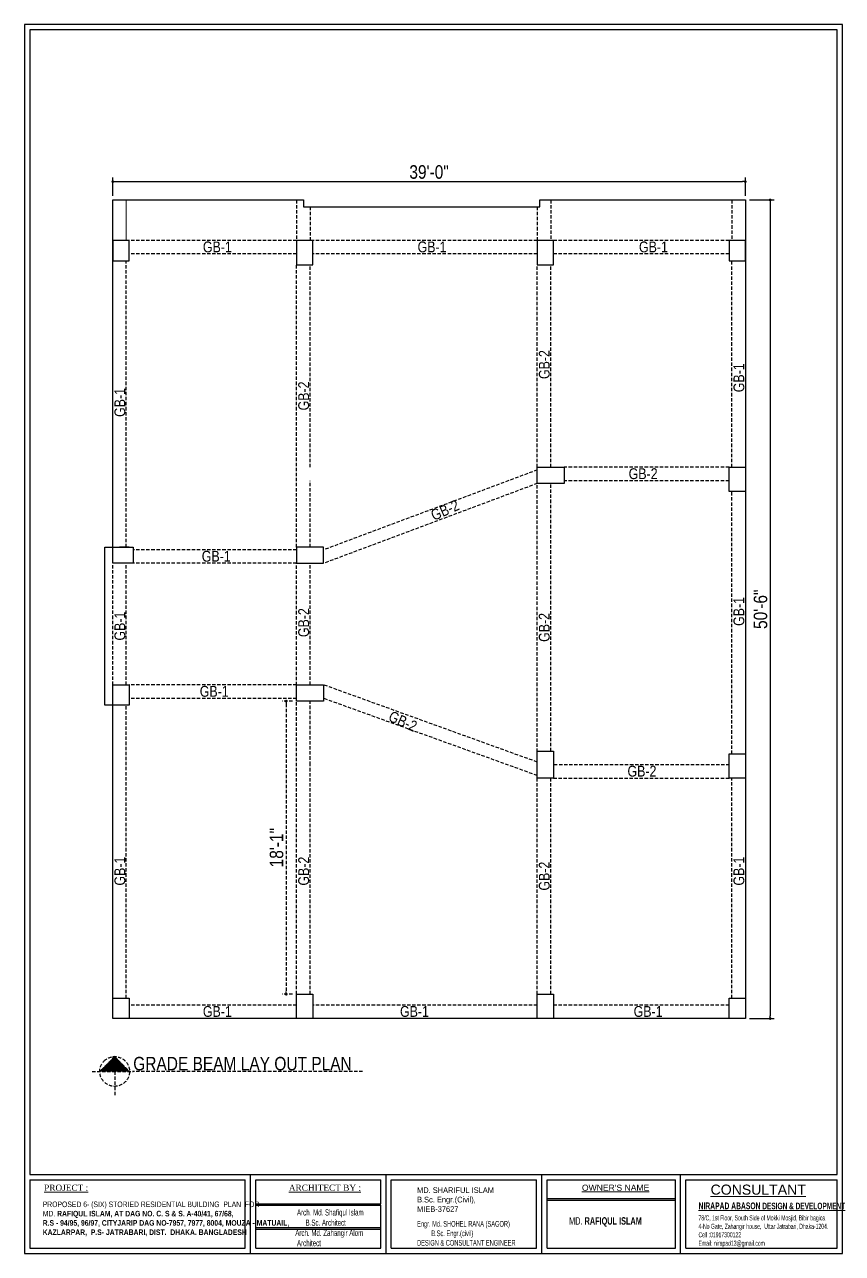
# Model space of a CAD drawing. Header units: inches. Extents: x -159432 to -126829, y -44881 to -40109.
# Drawn here: x -141133 to -140528, y -42587 to -41677 of the extents above; entities that cross this region are included whole.
import ezdxf

# ---------------------------------------------------------------- set-up
doc = ezdxf.new("R2010")
doc.units = ezdxf.units.IN
doc.header["$LTSCALE"] = 10
doc.header["$MEASUREMENT"] = 0
doc.header["$PDMODE"] = 34
doc.linetypes.add('HIDDEN', pattern=[0.375, 0.25, -0.125])
doc.linetypes.add('Solid', pattern=[0])
doc.layers.get('0').update_dxf_attribs({"color": 140, "lineweight": 25})
doc.layers.get('Defpoints').update_dxf_attribs({"lineweight": 25})
for name, color, linetype, lineweight in [('COLUM', 10, 'Continuous', 25), ('DIM', 6, 'Continuous', 25), ('H', 8, 'Continuous', 15), ('hatch', 141, 'Continuous', 30), ('HIDDEN', 7, 'HIDDEN', 25), ('Layer1', 25, 'HIDDEN', 25), ('Layout3', 222, 'HIDDEN', 30), ('line', 134, 'Continuous', 30), ('TEXT', 6, 'Continuous', 25), ('TEXT 02', 7, 'Continuous', 9), ('wall', 7, 'Continuous', 25)]:
    doc.layers.add(name, color=color, linetype=linetype, lineweight=lineweight)
doc.styles.add('222', font='arial.ttf')
doc.styles.add('AR8', font='swisscl.ttf', dxfattribs={"height": 10})
doc.styles.add('AREAL', font='arial.ttf')
doc.styles.add('arn', font='ARIALN.TTF')
doc.styles.add('KABIR', font='tahoma.ttf', dxfattribs={"height": 7})
doc.styles.add('RT', font='romantic.ttf')
doc.styles.add('style1', font='micross.ttf', dxfattribs={"height": 18})
doc.dimstyles.new('DIM', dxfattribs={"dimtxt": 10, "dimasz": 2, "dimexe": 3, "dimexo": 3, "dimgap": 2, "dimtad": 1, "dimdec": 1, "dimzin": 1, "dimdsep": 46, "dimlunit": 4, "dimtxsty": 'arn', "dimblk": 'DOT', "dimcen": 0.09, "dimclrd": 256, "dimclre": 256, "dimclrt": 256, "dimaunit": 1, "dimadec": 0, "dimazin": 0, "dimtfac": 1, "dimtdec": 1, "dimtix": 1, "dimtmove": 2, "dimatfit": 3, "dimldrblk": 'OPEN30', "dimfxl": 10, "dimtolj": 1, "dimtzin": 0, "dimlwd": -1, "dimlwe": -1, "dimarcsym": 0})

# ---------------------------------------------------------------- blocks, each defined once
blk = doc.blocks.new('_Dot')
at = {"color": 0, "linetype": 'ByBlock', "lineweight": -2}
blk.add_line((-0.5, 0), (-1, 0), dxfattribs=at)
at = {"color": 0, "linetype": 'ByBlock', "const_width": 0.5}
blk.add_lwpolyline([(-0.25, 0, 1), (0.25, 0, 1)], format="xyb", close=True, dxfattribs=at)
blk = doc.blocks.new('*D174')
at = {"layer": 'Defpoints', "color": 0}
for p in [(-140600.01, -41806.83), (-140600.01, -42412.83), (-140581.67, -42412.83)]:
    blk.add_point(p, dxfattribs=at)
at = {"layer": 'DIM'}
for p, q in [((-140597.01, -41806.83), (-140578.67, -41806.83)), ((-140581.67, -41808.83), (-140581.67, -42410.83)), ((-140597.01, -42412.83), (-140578.67, -42412.83))]:
    blk.add_line(p, q, dxfattribs=at)
at = {"layer": 'DIM', "xscale": 2, "yscale": 2, "zscale": 2}
for p, rotation in [((-140581.67, -41806.83), 90), ((-140581.67, -42412.83), 270)]:
    blk.add_blockref('_Dot', p, dxfattribs=dict(at, rotation=rotation))
at = {"layer": 'DIM', "insert": (-140588.77, -42109.83), "char_height": 10, "attachment_point": 5, "rotation": 90, "style": 'arn'}
blk.add_mtext('\\A1;50\'-6"', dxfattribs=at)
blk = doc.blocks.new('_Open30')
at = {"color": 0, "linetype": 'ByBlock', "lineweight": -2}
for p, q in [((-1, 0.27), (0, 0)), ((0, 0), (-1, -0.27)), ((0, 0), (-1, 0))]:
    blk.add_line(p, q, dxfattribs=at)
blk = doc.blocks.new('*D175')
at = {"layer": 'Defpoints', "color": 0}
for p in [(-140600.01, -41793.28), (-141068.01, -41806.83), (-140600.01, -41806.83)]:
    blk.add_point(p, dxfattribs=at)
at = {"layer": 'DIM'}
for p, q in [((-141068.01, -41803.83), (-141068.01, -41790.28)), ((-141066.01, -41793.28), (-140602.01, -41793.28)), ((-140600.01, -41803.83), (-140600.01, -41790.28))]:
    blk.add_line(p, q, dxfattribs=at)
at = {"layer": 'DIM', "xscale": 2, "yscale": 2, "zscale": 2, "rotation": 180}
blk.add_blockref('_Dot', (-141068.01, -41793.28), dxfattribs=at)
at = {"layer": 'DIM', "xscale": 2, "yscale": 2, "zscale": 2}
blk.add_blockref('_Dot', (-140600.01, -41793.28), dxfattribs=at)
at = {"layer": 'DIM', "insert": (-140834.01, -41786.17), "char_height": 10, "attachment_point": 5, "style": 'arn'}
blk.add_mtext('\\A1;39\'-0"', dxfattribs=at)
blk = doc.blocks.new('*D493')
at = {"layer": 'Defpoints', "color": 0}
for p in [(-140932.01, -42177.83), (-140939.7, -42394.83), (-140932.01, -42394.83)]:
    blk.add_point(p, dxfattribs=at)
at = {"layer": 'Layout3'}
for p, q in [((-140935.01, -42177.83), (-140942.7, -42177.83)), ((-140939.7, -42179.83), (-140939.7, -42392.83)), ((-140935.01, -42394.83), (-140942.7, -42394.83))]:
    blk.add_line(p, q, dxfattribs=at)
at = {"layer": 'Layout3', "xscale": 2, "yscale": 2, "zscale": 2}
for p, rotation in [((-140939.7, -42177.83), 90), ((-140939.7, -42394.83), 270)]:
    blk.add_blockref('_Dot', p, dxfattribs=dict(at, rotation=rotation))
at = {"layer": 'Layout3', "insert": (-140946.81, -42286.33), "char_height": 10, "attachment_point": 5, "rotation": 90, "style": 'arn'}
blk.add_mtext('\\A1;18\'-1"', dxfattribs=at)

msp = doc.modelspace()

# ---------------------------------------------------------------- hatches: boundary and pattern name
at = {"layer": 'hatch', "lineweight": 30}
h = msp.add_hatch(dxfattribs=at)
h.set_pattern_fill('ANSI31', color=256, scale=4.330564, angle=225, style=0)
h.set_pattern_definition([(270, (-150959.99397, -42451.8673), (0.541320458, -6e-16), [])])
h.paths.add_polyline_path([(-141066.62684, -42441.00501), (-141077.63575, -42452.01392), (-141055.61793, -42452.01392)])
h.paths.add_polyline_path([(-141071.04421, -42452.09882), (-141062.15073, -42452.09882), (-141062.15073, -42443.59128), (-141071.04421, -42443.59128)], flags=9)

# ---------------------------------------------------------------- linework, layer by layer
at = {"layer": 'COLUM'}
for points in [[(-141056.00961, -41851.82783), (-141056.00961, -41836.82783), (-141068.00961, -41836.82783), (-141068.00961, -41851.82783), (-141056.00961, -41851.82783)], [(-140920.00961, -41854.82783), (-140920.00961, -41836.82783), (-140932.00961, -41836.82783), (-140932.00961, -41854.82783), (-140920.00961, -41854.82783)], [(-140742.00619, -41854.82783), (-140742.00619, -41836.82783), (-140754.00619, -41836.82783), (-140754.00619, -41854.82783), (-140742.00619, -41854.82783)], [(-140600.00961, -41851.82783), (-140600.00961, -41836.82783), (-140612.00961, -41836.82783), (-140612.00961, -41851.82783), (-140600.00961, -41851.82783)], [(-140734.00961, -42004.71524), (-140734.00961, -42016.71524), (-140754.00961, -42016.71524), (-140754.00961, -42004.71524), (-140734.00961, -42004.71524)], [(-140600.00961, -42004.71524), (-140600.00961, -42022.71524), (-140612.00961, -42022.71524), (-140612.00961, -42004.71524), (-140600.00961, -42004.71524)], [(-141053.00961, -42063.82783), (-141053.00961, -42075.82783), (-141068.00961, -42075.82783), (-141068.00961, -42063.82783), (-141053.00961, -42063.82783)], [(-140912.00961, -42075.82783), (-140912.00961, -42063.82783), (-140932.00961, -42063.82783), (-140932.00961, -42075.82783), (-140912.00961, -42075.82783)], [(-141056.00961, -42165.82783), (-141056.00961, -42180.82783), (-141068.00961, -42180.82783), (-141068.00961, -42165.82783), (-141056.00961, -42165.82783)], [(-140912.00961, -42165.82783), (-140912.00961, -42177.82783), (-140932.00961, -42177.82783), (-140932.00961, -42165.82783), (-140912.00961, -42165.82783)], [(-140754.00961, -42214.94042), (-140742.00961, -42214.94042), (-140742.00961, -42234.94042), (-140754.00961, -42234.94042), (-140754.00961, -42214.94042)], [(-140600.00961, -42216.94042), (-140600.00961, -42234.94042), (-140612.00961, -42234.94042), (-140612.00961, -42216.94042), (-140600.00961, -42216.94042)], [(-141056.00961, -42397.82783), (-141056.00961, -42412.82783), (-141068.00961, -42412.82783), (-141068.00961, -42397.82783), (-141056.00961, -42397.82783)], [(-140920.00961, -42394.82783), (-140920.00961, -42412.82783), (-140932.00961, -42412.82783), (-140932.00961, -42394.82783), (-140920.00961, -42394.82783)], [(-140754.00961, -42394.82783), (-140742.00961, -42394.82783), (-140742.00961, -42412.82783), (-140754.00961, -42412.82783), (-140754.00961, -42394.82783)], [(-140600.00961, -42397.82784), (-140600.00961, -42412.82784), (-140612.00961, -42412.82784), (-140612.00961, -42397.82784), (-140600.00961, -42397.82784)]]:
    msp.add_lwpolyline(points, dxfattribs=at)
at = {"layer": 'H'}
for p, q in [((-141058.00961, -41806.82783), (-141058.00961, -41836.82783)), ((-141068.00961, -42063.82783), (-141068.00961, -41851.82783)), ((-140600.00961, -42004.71524), (-140600.00961, -41851.82783)), ((-140600.00961, -42216.94042), (-140600.00961, -42022.71524)), ((-141068.00961, -42397.82783), (-141068.00961, -42180.82783)), ((-140600.00961, -42397.82784), (-140600.00961, -42234.94042)), ((-140932.00961, -42412.82783), (-141056.00961, -42412.82783))]:
    msp.add_line(p, q, dxfattribs=at)
at = {"layer": 'HIDDEN'}
for p, q in [((-140932.00961, -41806.82783), (-140932.00961, -41836.82783)), ((-140744.00619, -41806.82783), (-140744.00619, -41836.82783)), ((-140610.00961, -41806.82783), (-140610.00961, -41836.82783)), ((-140922.00961, -41811.82783), (-140922.00961, -41836.82783)), ((-140754.00619, -41811.82783), (-140754.00619, -41836.82783)), ((-140932.00961, -41836.82783), (-141056.00961, -41836.82783)), ((-140754.00619, -41836.82783), (-140920.00961, -41836.82783)), ((-140612.00961, -41836.82783), (-140742.00619, -41836.82783)), ((-140932.00961, -41846.82783), (-141056.00961, -41846.82783)), ((-140754.00619, -41846.82783), (-140920.00961, -41846.82783)), ((-140612.00961, -41846.82783), (-140742.00619, -41846.82783)), ((-141058.00961, -42063.82783), (-141058.00961, -41851.82783)), ((-140932.00961, -42063.82783), (-140932.00961, -41854.82783)), ((-140922.00961, -42004.71524), (-140922.00961, -41854.82783)), ((-140754.00619, -42004.71524), (-140754.00619, -41854.82783)), ((-140744.00619, -42004.71524), (-140744.00619, -41854.82783)), ((-140610.00961, -42004.71524), (-140610.00961, -41851.82783)), ((-140754.00619, -42006.71524), (-140912.00961, -42065.82783)), ((-140612.00961, -42004.71524), (-140734.00961, -42004.71524)), ((-140922.00961, -42063.82783), (-140922.00961, -42014.71524)), ((-140754.00961, -42016.71524), (-140912.00961, -42075.82783)), ((-140754.00619, -42215.42278), (-140754.00619, -42016.71524)), ((-140744.00619, -42214.94042), (-140744.00619, -42016.71524)), ((-140612.00961, -42014.71524), (-140734.00961, -42014.71524)), ((-140610.00961, -42216.94042), (-140610.00961, -42022.71524)), ((-140932.00961, -42065.82783), (-141053.00961, -42065.82783)), ((-141068.00961, -42165.82783), (-141068.00961, -42075.82783)), ((-141058.00961, -42165.82783), (-141058.00961, -42075.82783)), ((-140932.00961, -42075.82783), (-141053.00961, -42075.82783)), ((-140932.00961, -42166.09218), (-140932.00961, -42075.82783)), ((-140922.00961, -42165.82783), (-140922.00961, -42075.82783)), ((-140932.00961, -42165.82783), (-141056.00961, -42165.82783)), ((-140754.00961, -42222.94042), (-140912.00961, -42165.82783)), ((-141058.00961, -42397.82783), (-141058.00961, -42180.82783)), ((-140932.00961, -42175.82783), (-141056.00961, -42175.82783)), ((-140932.00961, -42394.82783), (-140932.00961, -42177.82783)), ((-140922.00961, -42224.94042), (-140922.00961, -42177.82783)), ((-140754.00619, -42232.94042), (-140912.00961, -42175.82783)), ((-140922.00961, -42394.82783), (-140922.00961, -42224.94042)), ((-140611.63357, -42224.94042), (-140742.00961, -42224.94042)), ((-140754.00619, -42394.82783), (-140754.00619, -42234.94042)), ((-140744.00619, -42394.82783), (-140744.00619, -42234.94042)), ((-140742.00961, -42234.94042), (-140612.00961, -42234.94042)), ((-140610.00961, -42397.82784), (-140610.00961, -42234.94042)), ((-140932.00961, -42402.82783), (-141056.00961, -42402.82783)), ((-140754.00619, -42402.82783), (-140920.00961, -42402.82783)), ((-140612.00961, -42402.82783), (-140742.00961, -42402.82783)), ((-140612.00961, -42412.82783), (-140920.00961, -42412.82783))]:
    msp.add_line(p, q, dxfattribs=at)
at = {"layer": 'Layer1', "lineweight": 30}
for p, q in [((-141066.62684, -42441.00501), (-141077.63575, -42452.01392)), ((-141066.62684, -42441.00501), (-141055.61793, -42452.01392)), ((-141083.36829, -42452.01392), (-141053.00581, -42452.01392)), ((-141066.62684, -42452.01392), (-141066.62684, -42470.42839)), ((-140883.21637, -42452.01392), (-141053.45264, -42452.01392))]:
    msp.add_line(p, q, dxfattribs=at)
msp.add_ellipse((-141066.62684, -42452.01392), major_axis=(-7.78448, -7.78448), ratio=1, start_param=4.71238898, end_param=10.995574288, dxfattribs=at)
at = {"layer": 'line'}
for p, q in [((-141129.30155, -42528.20255), (-140532.18141, -42528.20255)), ((-140966.21964, -42586.72247), (-140966.21964, -42528.20255)), ((-140865.75765, -42586.72247), (-140865.75765, -42528.20255)), ((-140750.61844, -42586.72247), (-140750.61844, -42528.20255)), ((-140647.96209, -42586.72247), (-140647.96209, -42528.20255)), ((-141129.30155, -42532.31651), (-140970.19737, -42532.31651)), ((-140970.19737, -42582.74474), (-140970.19737, -42532.31651)), ((-140962.24191, -42549.98253), (-140962.24191, -42532.31651)), ((-140962.24191, -42532.31651), (-140869.60937, -42532.31651)), ((-140940.9763, -42532.31651), (-140869.60937, -42532.31651)), ((-140869.60937, -42549.98253), (-140869.60937, -42532.31651)), ((-140862.01471, -42560.40798), (-140862.01471, -42532.31651)), ((-140862.01471, -42532.31651), (-140754.52426, -42532.31651)), ((-140754.52426, -42561.54447), (-140754.52426, -42532.31651)), ((-140746.71261, -42560.40798), (-140746.71261, -42532.31651)), ((-140746.71261, -42532.31651), (-140651.65092, -42532.31651)), ((-140651.65092, -42582.74474), (-140651.65092, -42532.31651)), ((-140644.05627, -42532.31651), (-140532.18141, -42532.31651)), ((-140644.05626, -42582.74474), (-140644.05627, -42532.31651)), ((-140746.71261, -42546.14953), (-140651.65092, -42546.14953)), ((-140746.71261, -42547.28603), (-140651.65092, -42547.28603)), ((-140962.24191, -42549.98253), (-140869.60937, -42549.98253)), ((-140962.24191, -42582.74474), (-140962.24191, -42551.11902)), ((-140962.24191, -42551.11902), (-140869.60937, -42551.11902)), ((-140869.60937, -42582.74474), (-140869.60937, -42551.11902)), ((-140862.01471, -42582.74474), (-140862.01471, -42560.40798)), ((-140746.71261, -42582.74474), (-140746.71261, -42560.40798)), ((-140961.99141, -42567.58173), (-140869.60937, -42567.58173)), ((-140961.99141, -42568.71822), (-140869.60937, -42568.71822))]:
    msp.add_line(p, q, dxfattribs=at)
msp.add_lwpolyline([(-141133.27928, -41676.98352), (-141133.27928, -42586.72247), (-140528.20367, -42586.72247), (-140528.20367, -41676.98352)], close=True, dxfattribs=at)
for points in [[(-140532.18141, -42528.20255), (-140532.18141, -41680.96125), (-141129.30155, -41680.96125), (-141129.30155, -42528.20255)], [(-141129.30155, -42532.31651), (-141129.30155, -42582.74474), (-140970.19737, -42582.74474)], [(-140644.05626, -42582.74474), (-140532.18141, -42582.74474), (-140532.18141, -42532.31651)], [(-140862.01471, -42582.74474), (-140754.52426, -42582.74474), (-140754.52426, -42561.54447)], [(-140962.24191, -42582.74474), (-140869.60937, -42582.74474)], [(-140746.71261, -42582.74474), (-140651.65092, -42582.74474)]]:
    msp.add_lwpolyline(points, dxfattribs=at)
at = {"layer": 'wall', "linetype": 'Solid', "ltscale": 10}
msp.add_line((-141056.00961, -42063.82783), (-141063.00961, -42063.82783), dxfattribs=at)
at = {"layer": 'wall'}
msp.add_lwpolyline([(-141068.00961, -41806.82783), (-140927.00961, -41806.82783), (-140927.00961, -41811.82783), (-140752.00961, -41811.82783), (-140752.00961, -41806.82783), (-140600.00961, -41806.82783), (-140600.00961, -42412.82784), (-140772.00961, -42412.82783), (-140772.00961, -42412.82783), (-140801.00961, -42412.82783), (-140801.00961, -42412.82783), (-140920.00961, -42412.82783), (-140920.00961, -42412.82783), (-140922.00961, -42412.82783), (-141068.00961, -42412.82783), (-141068.00961, -42180.82783), (-141074.00961, -42180.82783), (-141074.00961, -42063.82783), (-141068.00961, -42063.82783), (-141068.00961, -41806.82783)], dxfattribs=at)

# ---------------------------------------------------------------- texts
at = {"layer": 'TEXT', "lineweight": 30, "style": 'RT'}
msp.add_text('N', height=7.08962, rotation=180, dxfattribs=at).set_placement((-141062.97794, -42444.63277))
at = {"layer": 'TEXT', "ltscale": 8, "char_height": 8, "width": 17.7654161, "attachment_point": 7, "style": 'KABIR'}
for s, insert in [('{\\fArial Narrow|b0|i0|c0|p34;GB-1}', (-141001.36859, -41845.70239)), ('{\\fArial Narrow|b0|i0|c0|p34;GB-1}', (-140842.51703, -41845.70239)), ('{\\fArial Narrow|b0|i0|c0|p34;GB-1}', (-140678.70883, -41845.70239)), ('{\\fArial Narrow|b0|i0|c0|p34;GB-2}', (-140686.34199, -42013.5898)), ('{\\fArial Narrow|b0|i0|c0|p34;GB-1}', (-141002.1867, -42074.70239)), ('{\\fArial Narrow|b0|i0|c0|p34;GB-1}', (-141003.6867, -42174.70239)), ('{\\fArial Narrow|b0|i0|c0|p34;GB-2}', (-140687.21396, -42233.81497)), ('{\\fArial Narrow|b0|i0|c0|p34;GB-1}', (-141001.36859, -42411.70239)), ('{\\fArial Narrow|b0|i0|c0|p34;GB-1}', (-140855.51984, -42411.70239)), ('{\\fArial Narrow|b0|i0|c0|p34;GB-1}', (-140682.65684, -42411.70239))]:
    msp.add_mtext(s, dxfattribs=dict(at, insert=insert))
for s, insert, rotation in [('{\\fArial Narrow|b0|i0|c0|p34;GB-2}', (-140744.69169, -41939.38488), 90), ('{\\fArial Narrow|b0|i0|c0|p34;GB-1}', (-140600.69511, -41949.17422), 90), ('{\\fArial Narrow|b0|i0|c0|p34;GB-1}', (-141058.69511, -41967.44118), 90), ('{\\fArial Narrow|b0|i0|c0|p34;GB-2}', (-140922.69511, -41962.62392), 90), ('{\\fArial Narrow|b0|i0|c0|p34;GB-2}', (-140830.35013, -42044.55488), 23.8886234), ('{\\fArial Narrow|b0|i0|c0|p34;GB-1}', (-140600.69511, -42122.18355), 90), ('{\\fArial Narrow|b0|i0|c0|p34;GB-2}', (-140922.69511, -42130.44118), 90), ('{\\fArial Narrow|b0|i0|c0|p34;GB-1}', (-141058.69511, -42133.00841), 90), ('{\\fArial Narrow|b0|i0|c0|p34;GB-2}', (-140744.69169, -42133.9807), 90), ('{\\fArial Narrow|b0|i0|c0|p34;GB-2}', (-140864.84603, -42192.16829), 335.86007246), ('{\\fArial Narrow|b0|i0|c0|p34;GB-1}', (-141058.69511, -42314.40026), 90), ('{\\fArial Narrow|b0|i0|c0|p34;GB-2}', (-140922.69511, -42314.40026), 90), ('{\\fArial Narrow|b0|i0|c0|p34;GB-1}', (-140600.69511, -42314.40026), 90), ('{\\fArial Narrow|b0|i0|c0|p34;GB-2}', (-140744.69169, -42318.12403), 90)]:
    msp.add_mtext(s, dxfattribs=dict(at, insert=insert, rotation=rotation))
at = {"layer": 'TEXT', "ltscale": 10, "insert": (-140972.0784, -42451.34605), "char_height": 10, "width": 160.8298772, "attachment_point": 8, "style": 'arn'}
msp.add_mtext('GRADE BEAM LAY OUT PLAN', dxfattribs=at)
at = {"layer": 'TEXT 02', "attachment_point": 1}
for s, insert, char_height, width, style in [('{\\fTimes New Roman|b0|i0|c0|p18;\\LPROJECT :}', (-141118.80936, -42535.80929), 4.542379, 32.8033291, '222'), ('{\\fTimes New Roman|b0|i0|c0|p18;\\LARCHITECT BY :}', (-140937.76145, -42535.80929), 4.542379, 53.9987512, '222'), ('{\\fArial Narrow|b0|i0|c0|p34;MD. SHARIFUL ISLAM\\PB.Sc. Engr.(Civil),\\PMIEB-37627}', (-140842.90686, -42537.78317), 4.2, 92.3499516, '222'), ("{\\fSwis721 Lt BT|b0|i0|c0|p34;\\L\\C0;OWNER'S NAME}", (-140720.92756, -42535.79329), 4.542379, 48.4859512, '222'), ('\\pt1.387;{\\fArial|b0|i0|c0|p34;\\L\\C7;CONSULTANT}', (-140625.71316, -42535.7652), 7.4401151, 49.3139763, 'AR8'), ('\\pt6.13;{\\fArial|b0|i0|c161|p34;\\W0.7;PROPOSED 6- (SIX) STORIED RESIDENTIAL BUILDING  PLAN  FOR \\fArial|b0|i0|c0|p34;\\P\\fArial|b0|i0|c161|p34;MD.\\fArial|b1|i0|c0|p34; RAFIQUL ISLAM, AT DAG NO. C. S & S. A-40/41, 67/68,\\PR.S - 94/95, 96/97, CITYJARIP DAG NO-7957, 7977, 8004, MOUZA - MATUAIL, \\PKAZLARPAR,  P.S- JATRABARI, DIST.  DHAKA. BANGLADESH}', (-141119.86805, -42548.30959), 4.12943544, 145.859096, 'AREAL'), ('{\\fArial Narrow|b0|i0|c0|p34;\\W0.7;\\P Arch. Md. Shafiqul Islam\\P      B.Sc. Architect\\PArch. Md. Zahangir Alom\\P Architect}', (-140932.99761, -42546.53154), 4.542379, 74.9798736, '222'), ('{\\fArial Narrow|b0|i0|c0|p34;\\W0.7;Engr. Md. SHOHEL RANA (SAGOR)\\P         B.Sc. Engr.(civil)  \\PDESIGN & CONSULTANT ENGINEER  }', (-140842.90686, -42562.73355), 4.2, 92.3499516, '222'), ('{\\fArial|b0|i0|c161|p34;\\W0.7;MD.\\fArial|b1|i0|c0|p34; RAFIQUL ISLAM}', (-140730.38948, -42559.89543), 5.5311317, 78.6566027, 'AREAL')]:
    msp.add_mtext(s, dxfattribs=dict(at, insert=insert, char_height=char_height, width=width, style=style))
at = {"layer": 'TEXT 02', "color": 1, "insert": (-140634.61971, -42549.01712), "char_height": 5.40780316, "width": 137.6759024, "attachment_point": 1, "style": 'AR8'}
msp.add_mtext('\\pt1.04;{\\fArial Narrow|b1|i0|c0|p34;\\H0.9231x;\\W0.7;\\LNIRAPAD ABASON\\fArial Narrow|b0|i0|c0|p34;\\H0.965x; \\fArial Narrow|b1|i0|c0|p34;DESIGN & DEVELOPMENT}', dxfattribs=at)
at = {"layer": 'TEXT 02', "color": 3, "insert": (-140634.6659, -42558.52036), "char_height": 3.7504343, "width": 103.4240946, "attachment_point": 1, "style": 'style1'}
msp.add_mtext('{\\fArial Narrow|b0|i0|c0|p34;\\W0.7;78/C, 1st Floor, South Side of Mokki Mosjid, Bibir bagica\\P4-No Gate, Zahangir house,  Uttar Jatrabari, Dhaka-1204. \\PCell :01917300122 \\PEmail: nirapad13@gmail.com}', dxfattribs=at)

# ---------------------------------------------------------------- dimensions: what is measured, and where the dimension line sits
at = {"layer": 'DIM'}
dim = msp.add_linear_dim(base=(-140600.00961, -41793.27964), p1=(-141068.00961, -41806.82783), p2=(-140600.00961, -41806.82783), dimstyle='DIM', dxfattribs=at)
dim.commit()
dim.dimension.update_dxf_attribs({"geometry": '*D175', "text_midpoint": (-140834.00961, -41786.17392)})
dim = msp.add_linear_dim(base=(-140581.66771, -42412.82784), p1=(-140600.00961, -41806.82783), p2=(-140600.00961, -42412.82784), angle=90, dimstyle='DIM', dxfattribs=at)
dim.commit()
dim.dimension.update_dxf_attribs({"geometry": '*D174', "text_midpoint": (-140588.77344, -42109.82783)})
at = {"layer": 'Layout3'}
dim = msp.add_linear_dim(base=(-140939.69966, -42394.82783), p1=(-140932.00961, -42177.82783), p2=(-140932.00961, -42394.82783), angle=90, dimstyle='DIM', dxfattribs=at)
dim.commit()
dim.dimension.update_dxf_attribs({"geometry": '*D493', "text_midpoint": (-140946.80539, -42286.32783)})

doc.saveas('drawing.dxf')
